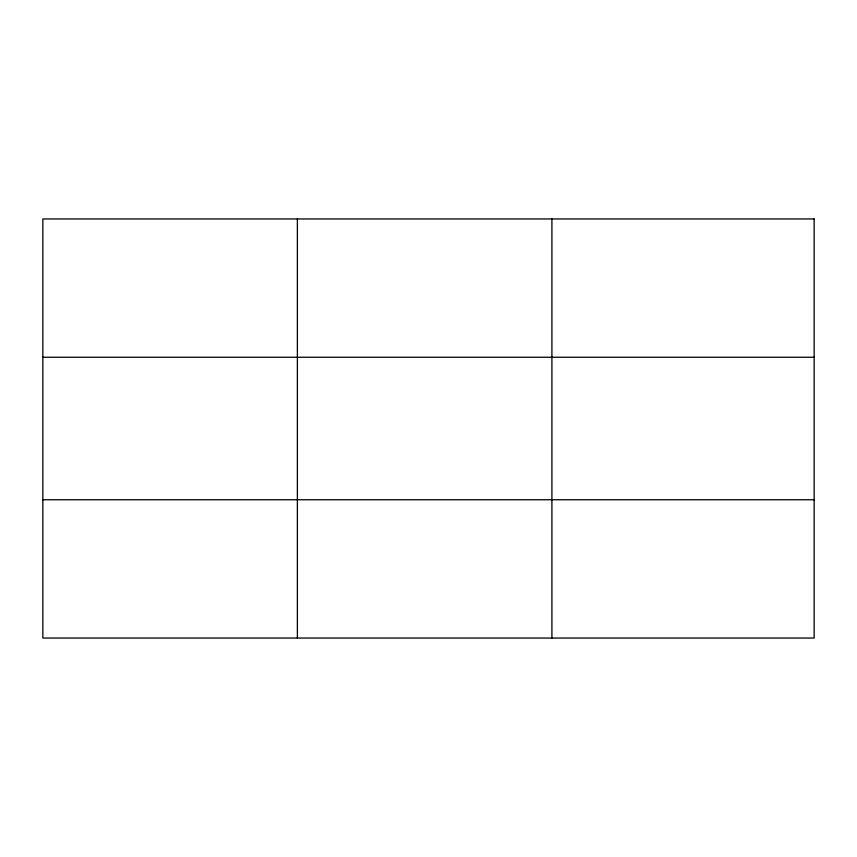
<?xml version="1.0" encoding="UTF-8"?>
<svg xmlns="http://www.w3.org/2000/svg" width="857" height="857" viewBox="0 0 857 857"><rect width="100%" height="100%" fill="white"/><g stroke="black" fill="none" stroke-linecap="round" stroke-linejoin="round"><path stroke-width="1.29" d="M297.379 218.953L297.379 638.047M551.908 218.953L551.908 638.047M42.85 357.251L814.15 357.251M42.85 499.749L814.15 499.749M814.15 218.953L814.15 638.047L42.85 638.047L42.85 218.953L814.15 218.953"/></g></svg>
